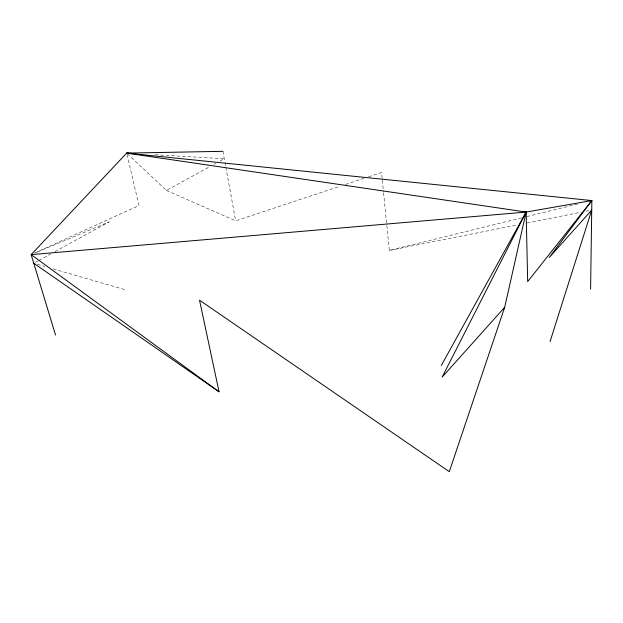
<?xml version="1.0" encoding="UTF-8"?>
<svg xmlns="http://www.w3.org/2000/svg" width="623" height="623" viewBox="0 0 623 623"><rect width="100%" height="100%" fill="white"/><g stroke="black" fill="none" stroke-linecap="round" stroke-linejoin="round"><path stroke-width="0.47" stroke-dasharray="3.12 2.34" d="M35.449 262.314L37.987 260.92M38.836 260.461L50.681 253.958M54.917 251.637L109.072 221.92L34.732 253.125M127.365 153.764L166.427 190.451L209.803 166.653M214.055 164.316L215.753 163.382M220.012 161.046L224.264 158.717L153.725 154.66M34.686 253.024L138.999 205.497L126.671 153.102M166.427 190.451L235.673 220.838L339.994 186.269M345.531 184.431L363.996 178.31M368.614 176.784L381.541 172.501L382.211 179.237M386.828 225.425L389.328 250.438L522.144 217.731M526.856 216.57L577.723 204.048M389.328 250.438L517.604 224.864M527.105 222.972L581.267 212.17M586.017 211.228L589.817 210.465M37.466 264.316L44.879 266.473M53.212 268.887L126.407 290.116M222.902 151.327L224.786 161.583M224.965 162.541L225.666 166.364M225.838 167.314L235.673 220.838M382.312 180.195L383.464 191.744M383.558 192.709L386.735 224.459"/><path stroke-width="0.93" d="M590.604 289.212L591.85 200.567L126.671 153.102L31.15 254.636L55.517 335.057M33.759 263.241L219.047 391.789L199.516 300.169L449.284 471.673L504.692 307.264L526.139 212.054L591.85 200.567L549.252 257.509L591.718 210.091L550.062 341.56M222.902 151.327L126.671 153.102L526.139 212.054L442.143 377.11L504.692 307.264M441.271 365.545L526.139 212.054L31.15 254.636L219.047 391.789M589.965 201.034L591.85 200.567L527.681 281.596L526.139 212.054M126.671 153.102L134.397 153.546"/></g></svg>
